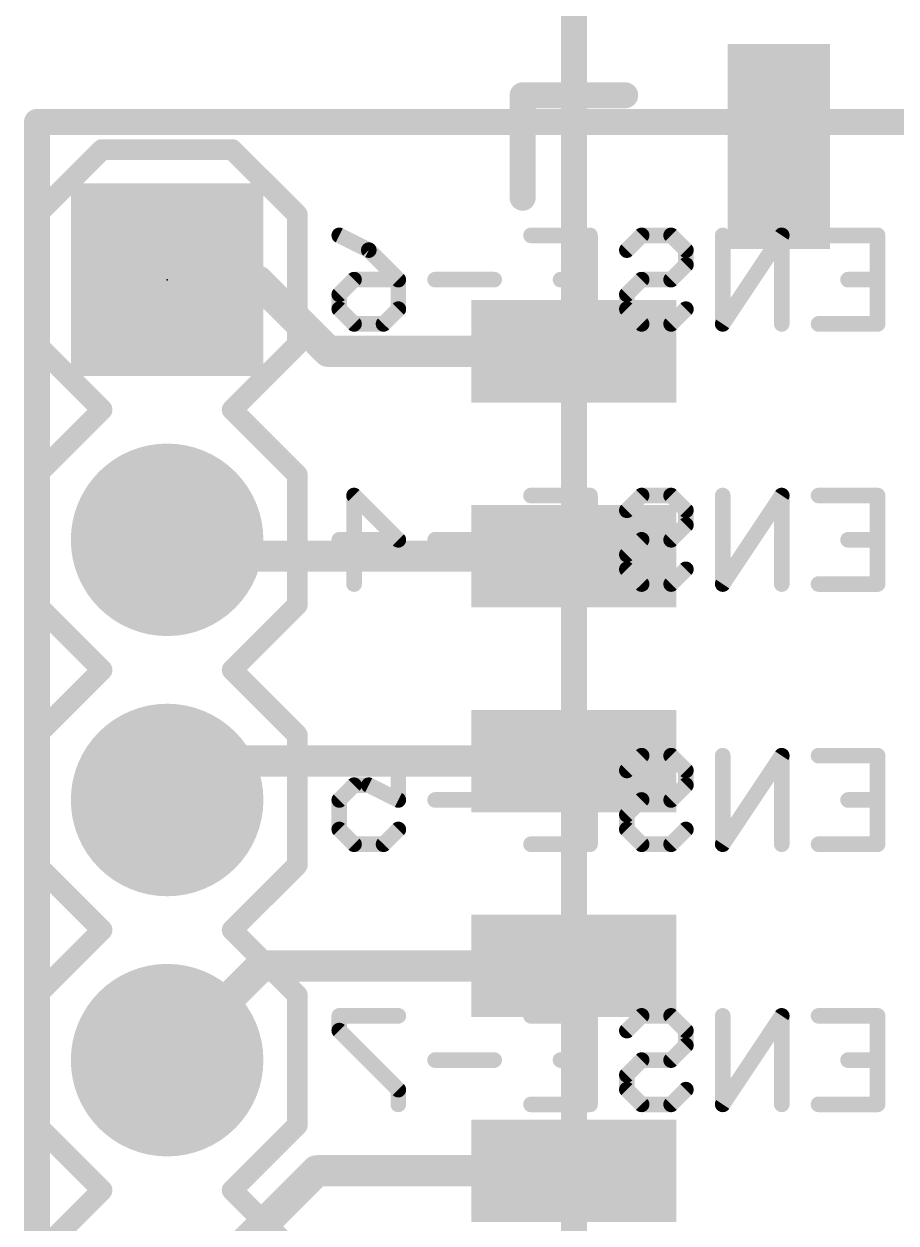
# Model space of a CAD drawing. Extents: x -0.1 to 30.6, y -0.1 to 52.6.
# Drawn here: x -0.13 to 8.38, y 32.97 to 44.68 of the extents above; entities that cross this region are included whole.
import ezdxf

# ---------------------------------------------------------------- set-up
doc = ezdxf.new("R2010")
doc.units = 0
for name, color, linetype in [('1', 12, 'CONTINUOUS'), ('16', 132, 'CONTINUOUS'), ('17', 110, 'CONTINUOUS'), ('20', 53, 'CONTINUOUS'), ('21', 41, 'CONTINUOUS'), ('22', 40, 'CONTINUOUS'), ('23', 53, 'CONTINUOUS'), ('51', 53, 'CONTINUOUS')]:
    doc.layers.add(name, color=color, linetype=linetype)

# ---------------------------------------------------------------- blocks, each defined once
blk = doc.blocks.new('RECT')
blk.add_solid([(-0.5, -0.5), (0.5, -0.5), (-0.5, 0.5), (0.5, 0.5)])
blk = doc.blocks.new('SQUAREP')
blk.add_solid([(-0.5, -0.5), (0.5, -0.5), (-0.5, 0.5), (0.5, 0.5)])
blk = doc.blocks.new('ROUNDP')
at = {"const_width": 0.5}
blk.add_lwpolyline([(0, -0.25, 1), (0, 0.25, 1), (0, -0.25)], format="xyb", dxfattribs=at)

msp = doc.modelspace()

# ---------------------------------------------------------------- linework, layer by layer
at = {"layer": '1'}
for points, const_width in [([(30.48, 43.72), (0, 43.72)], 0.254), ([(0, 43.72), (0, 0)], 0.254), ([(1.27, 42.18), (1.286, 42.164)], 0.3048), ([(1.286, 42.164), (2.159, 42.164)], 0.3048), ([(2.159, 42.164), (2.843, 41.48)], 0.3048), ([(2.843, 41.48), (5.24, 41.48)], 0.3048), ([(1.27, 39.64), (1.43, 39.48)], 0.3048), ([(1.43, 39.48), (5.24, 39.48)], 0.3048), ([(1.27, 37.1), (1.65, 37.48)], 0.3048), ([(1.65, 37.48), (5.24, 37.48)], 0.3048), ([(1.27, 34.56), (2.19, 35.48)], 0.3048), ([(2.19, 35.48), (5.24, 35.48)], 0.3048), ([(1.27, 32.02), (2.73, 33.48)], 0.3048), ([(2.73, 33.48), (5.24, 33.48)], 0.3048)]:
    msp.add_lwpolyline(points, dxfattribs=dict(at, const_width=const_width))
for points, const_width in [([(0, 43.7835, 1), (0, 43.6565)], 0.127), ([(0.0635, 43.72, 1), (-0.0635, 43.72)], 0.127), ([(1.3239, 42.2339, 1), (1.2161, 42.1261)], 0.1524), ([(1.286, 42.2402, 1), (1.286, 42.0878)], 0.1524), ([(1.2321, 42.1101, 1), (1.3399, 42.2179)], 0.1524), ([(2.2129, 42.2179, 1), (2.1051, 42.1101)], 0.1524), ([(2.159, 42.0878, 1), (2.159, 42.2402)], 0.1524), ([(2.843, 41.5562, 1), (2.843, 41.4038)], 0.1524), ([(2.7891, 41.4261, 1), (2.8969, 41.5339)], 0.1524), ([(5.24, 41.4038, 1), (5.24, 41.5562)], 0.1524), ([(1.3239, 39.6939, 1), (1.2161, 39.5861)], 0.1524), ([(1.43, 39.5562, 1), (1.43, 39.4038)], 0.1524), ([(1.3761, 39.4261, 1), (1.4839, 39.5339)], 0.1524), ([(5.24, 39.4038, 1), (5.24, 39.5562)], 0.1524), ([(1.65, 37.5562, 1), (1.65, 37.4038)], 0.1524), ([(1.7039, 37.4261, 1), (1.5961, 37.5339)], 0.1524), ([(5.24, 37.4038, 1), (5.24, 37.5562)], 0.1524), ([(1.2161, 37.1539, 1), (1.3239, 37.0461)], 0.1524), ([(2.19, 35.5562, 1), (2.19, 35.4038)], 0.1524), ([(2.2439, 35.4261, 1), (2.1361, 35.5339)], 0.1524), ([(5.24, 35.4038, 1), (5.24, 35.5562)], 0.1524), ([(1.2161, 34.6139, 1), (1.3239, 34.5061)], 0.1524), ([(2.73, 33.5562, 1), (2.73, 33.4038)], 0.1524), ([(2.7839, 33.4261, 1), (2.6761, 33.5339)], 0.1524), ([(5.24, 33.4038, 1), (5.24, 33.5562)], 0.1524)]:
    msp.add_lwpolyline(points, format="xyb", dxfattribs=dict(at, const_width=const_width))
at = {"layer": '16', "const_width": 0.254}
for points in [[(30.48, 43.72), (0, 43.72)], [(0, 43.72), (0, 0)]]:
    msp.add_lwpolyline(points, dxfattribs=at)
at = {"layer": '16', "const_width": 0.127}
for points in [[(0, 43.7835, 1), (0, 43.6565)], [(0.0635, 43.72, 1), (-0.0635, 43.72)]]:
    msp.add_lwpolyline(points, format="xyb", dxfattribs=at)
at = {"layer": '20', "const_width": 0.2032}
for points in [[(30.48, 43.72), (0, 43.72)], [(0, 43.72), (0, 0)]]:
    msp.add_lwpolyline(points, dxfattribs=at)
at = {"layer": '20', "const_width": 0.1016}
for points in [[(0, 43.7708, 1), (0, 43.6692)], [(0.0508, 43.72, 1), (-0.0508, 43.72)]]:
    msp.add_lwpolyline(points, format="xyb", dxfattribs=at)
at = {"layer": '21'}
for points, const_width in [([(4.74, 42.98), (4.74, 43.98)], 0.254), ([(4.74, 43.98), (5.74, 43.98)], 0.254), ([(0.635, 43.45), (0, 42.815)], 0.2032), ([(1.905, 43.45), (0.635, 43.45)], 0.2032), ([(2.54, 42.815), (1.905, 43.45)], 0.2032), ([(0, 41.545), (0, 42.815)], 0.2032), ([(2.54, 42.815), (2.54, 41.545)], 0.2032), ([(0.635, 40.91), (0, 41.545)], 0.2032), ([(2.54, 41.545), (1.905, 40.91)], 0.2032), ([(0, 40.275), (0.635, 40.91)], 0.2032), ([(1.905, 40.91), (2.54, 40.275)], 0.2032), ([(0, 39.005), (0, 40.275)], 0.2032), ([(2.54, 40.275), (2.54, 39.005)], 0.2032), ([(0.635, 38.37), (0, 39.005)], 0.2032), ([(2.54, 39.005), (1.905, 38.37)], 0.2032), ([(0, 37.735), (0.635, 38.37)], 0.2032), ([(1.905, 38.37), (2.54, 37.735)], 0.2032), ([(0, 36.465), (0, 37.735)], 0.2032), ([(2.54, 37.735), (2.54, 36.465)], 0.2032), ([(0.635, 35.83), (0, 36.465)], 0.2032), ([(2.54, 36.465), (1.905, 35.83)], 0.2032), ([(0.635, 35.83), (0, 35.195)], 0.2032), ([(2.54, 35.195), (1.905, 35.83)], 0.2032), ([(0, 33.925), (0, 35.195)], 0.2032), ([(2.54, 35.195), (2.54, 33.925)], 0.2032), ([(0.635, 33.29), (0, 33.925)], 0.2032), ([(2.54, 33.925), (1.905, 33.29)], 0.2032), ([(0, 32.655), (0.635, 33.29)], 0.2032), ([(1.905, 33.29), (2.54, 32.655)], 0.2032)]:
    msp.add_lwpolyline(points, dxfattribs=dict(at, const_width=const_width))
for points, const_width in [([(4.8035, 43.98, 1), (4.6765, 43.98)], 0.127), ([(4.74, 44.0435, 1), (4.74, 43.9165)], 0.127), ([(5.74, 43.9165, 1), (5.74, 44.0435)], 0.127), ([(0.635, 43.5008, 1), (0.635, 43.3992)], 0.1016), ([(0.6709, 43.4141, 1), (0.5991, 43.4859)], 0.1016), ([(1.9409, 43.4859, 1), (1.8691, 43.4141)], 0.1016), ([(1.905, 43.3992, 1), (1.905, 43.5008)], 0.1016), ([(4.6765, 42.98, 1), (4.8035, 42.98)], 0.127), ([(0.0508, 42.815, 1), (-0.0508, 42.815)], 0.1016), ([(-0.0359, 42.8509, 1), (0.0359, 42.7791)], 0.1016), ([(2.5908, 42.815, 1), (2.4892, 42.815)], 0.1016), ([(2.5041, 42.7791, 1), (2.5759, 42.8509)], 0.1016), ([(0.0359, 41.5809, 1), (-0.0359, 41.5091)], 0.1016), ([(-0.0508, 41.545, 1), (0.0508, 41.545)], 0.1016), ([(2.4892, 41.545, 1), (2.5908, 41.545)], 0.1016), ([(2.5759, 41.5091, 1), (2.5041, 41.5809)], 0.1016), ([(0.6709, 40.8741, 1), (0.5991, 40.9459)], 0.1016), ([(0.5991, 40.8741, 1), (0.6709, 40.9459)], 0.1016), ([(1.9409, 40.9459, 1), (1.8691, 40.8741)], 0.1016), ([(1.8691, 40.9459, 1), (1.9409, 40.8741)], 0.1016), ([(0.0508, 40.275, 1), (-0.0508, 40.275)], 0.1016), ([(-0.0359, 40.3109, 1), (0.0359, 40.2391)], 0.1016), ([(2.5908, 40.275, 1), (2.4892, 40.275)], 0.1016), ([(2.5041, 40.2391, 1), (2.5759, 40.3109)], 0.1016), ([(0.0359, 39.0409, 1), (-0.0359, 38.9691)], 0.1016), ([(2.5759, 38.9691, 1), (2.5041, 39.0409)], 0.1016), ([(-0.0508, 39.005, 1), (0.0508, 39.005)], 0.1016), ([(2.4892, 39.005, 1), (2.5908, 39.005)], 0.1016), ([(0.6709, 38.3341, 1), (0.5991, 38.4059)], 0.1016), ([(0.5991, 38.3341, 1), (0.6709, 38.4059)], 0.1016), ([(1.9409, 38.4059, 1), (1.8691, 38.3341)], 0.1016), ([(1.8691, 38.4059, 1), (1.9409, 38.3341)], 0.1016), ([(0.0508, 37.735, 1), (-0.0508, 37.735)], 0.1016), ([(-0.0359, 37.7709, 1), (0.0359, 37.6991)], 0.1016), ([(2.5908, 37.735, 1), (2.4892, 37.735)], 0.1016), ([(2.5041, 37.6991, 1), (2.5759, 37.7709)], 0.1016), ([(0.0359, 36.5009, 1), (-0.0359, 36.4291)], 0.1016), ([(2.5759, 36.4291, 1), (2.5041, 36.5009)], 0.1016), ([(-0.0508, 36.465, 1), (0.0508, 36.465)], 0.1016), ([(2.4892, 36.465, 1), (2.5908, 36.465)], 0.1016), ([(0.6709, 35.7941, 1), (0.5991, 35.8659)], 0.1016), ([(0.5991, 35.7941, 1), (0.6709, 35.8659)], 0.1016), ([(1.9409, 35.8659, 1), (1.8691, 35.7941)], 0.1016), ([(1.8691, 35.8659, 1), (1.9409, 35.7941)], 0.1016), ([(0.0508, 35.195, 1), (-0.0508, 35.195)], 0.1016), ([(-0.0359, 35.2309, 1), (0.0359, 35.1591)], 0.1016), ([(2.5908, 35.195, 1), (2.4892, 35.195)], 0.1016), ([(2.5041, 35.1591, 1), (2.5759, 35.2309)], 0.1016), ([(0.0359, 33.9609, 1), (-0.0359, 33.8891)], 0.1016), ([(-0.0508, 33.925, 1), (0.0508, 33.925)], 0.1016), ([(2.4892, 33.925, 1), (2.5908, 33.925)], 0.1016), ([(2.5759, 33.8891, 1), (2.5041, 33.9609)], 0.1016), ([(0.6709, 33.2541, 1), (0.5991, 33.3259)], 0.1016), ([(0.5991, 33.2541, 1), (0.6709, 33.3259)], 0.1016), ([(1.9409, 33.3259, 1), (1.8691, 33.2541)], 0.1016), ([(1.8691, 33.3259, 1), (1.9409, 33.2541)], 0.1016)]:
    msp.add_lwpolyline(points, format="xyb", dxfattribs=dict(at, const_width=const_width))
at = {"layer": '22', "const_width": 0.1524}
for points in [[(2.9501, 42.6125), (3.2382, 42.4685)], [(4.8211, 42.6125), (5.3974, 42.6125)], [(5.3974, 42.6125), (5.3974, 41.7482)], [(5.7567, 42.4685), (5.9007, 42.6125)], [(5.9007, 42.6125), (6.1888, 42.6125)], [(6.1888, 42.6125), (6.3329, 42.4685)], [(7.2684, 42.6125), (6.6922, 41.7482)], [(6.6922, 41.7482), (6.6922, 42.6125)], [(7.2684, 41.7482), (7.2684, 42.6125)], [(7.6277, 42.6125), (8.2039, 42.6125)], [(8.2039, 42.6125), (8.2039, 41.7482)], [(3.2382, 42.4685), (3.5263, 42.1804)], [(6.3329, 42.4685), (6.3329, 42.3244)], [(6.3329, 42.3244), (6.1888, 42.1804)], [(2.9501, 42.0363), (3.0942, 42.1804)], [(3.0942, 42.1804), (3.5263, 42.1804)], [(3.5263, 42.1804), (3.5263, 41.8923)], [(4.4618, 42.1804), (3.8856, 42.1804)], [(5.3974, 42.1804), (5.1092, 42.1804)], [(5.9007, 42.1804), (5.7567, 42.0363)], [(6.1888, 42.1804), (5.9007, 42.1804)], [(8.2039, 42.1804), (7.9158, 42.1804)], [(2.9501, 41.8923), (2.9501, 42.0363)], [(5.7567, 42.0363), (5.7567, 41.8923)], [(3.0942, 41.7482), (2.9501, 41.8923)], [(3.5263, 41.8923), (3.3823, 41.7482)], [(5.7567, 41.8923), (5.9007, 41.7482)], [(6.1888, 41.7482), (6.3329, 41.8923)], [(3.3823, 41.7482), (3.0942, 41.7482)], [(5.3974, 41.7482), (4.8211, 41.7482)], [(5.9007, 41.7482), (6.1888, 41.7482)], [(8.2039, 41.7482), (7.6277, 41.7482)], [(3.0942, 39.2082), (3.0942, 40.0725)], [(3.0942, 40.0725), (3.5263, 39.6404)], [(4.8211, 40.0725), (5.3974, 40.0725)], [(5.3974, 40.0725), (5.3974, 39.2082)], [(5.7567, 39.9285), (5.9007, 40.0725)], [(5.9007, 40.0725), (6.1888, 40.0725)], [(6.1888, 40.0725), (6.3329, 39.9285)], [(7.2684, 40.0725), (6.6922, 39.2082)], [(6.6922, 39.2082), (6.6922, 40.0725)], [(7.2684, 39.2082), (7.2684, 40.0725)], [(7.6277, 40.0725), (8.2039, 40.0725)], [(8.2039, 40.0725), (8.2039, 39.2082)], [(6.3329, 39.9285), (6.3329, 39.7844)], [(6.3329, 39.7844), (6.1888, 39.6404)], [(3.5263, 39.6404), (2.9501, 39.6404)], [(4.4618, 39.6404), (3.8856, 39.6404)], [(5.3974, 39.6404), (5.1092, 39.6404)], [(5.9007, 39.6404), (5.7567, 39.4963)], [(6.1888, 39.6404), (5.9007, 39.6404)], [(8.2039, 39.6404), (7.9158, 39.6404)], [(5.7567, 39.4963), (5.7567, 39.3523)], [(5.7567, 39.3523), (5.9007, 39.2082)], [(6.1888, 39.2082), (6.3329, 39.3523)], [(5.3974, 39.2082), (4.8211, 39.2082)], [(5.9007, 39.2082), (6.1888, 39.2082)], [(8.2039, 39.2082), (7.6277, 39.2082)], [(2.9501, 37.5325), (3.5263, 37.5325)], [(3.5263, 37.5325), (3.5263, 37.1004)], [(4.8211, 37.5325), (5.3974, 37.5325)], [(5.3974, 37.5325), (5.3974, 36.6682)], [(5.7567, 37.3885), (5.9007, 37.5325)], [(5.9007, 37.5325), (6.1888, 37.5325)], [(6.1888, 37.5325), (6.3329, 37.3885)], [(7.2684, 37.5325), (6.6922, 36.6682)], [(6.6922, 36.6682), (6.6922, 37.5325)], [(7.2684, 36.6682), (7.2684, 37.5325)], [(7.6277, 37.5325), (8.2039, 37.5325)], [(8.2039, 37.5325), (8.2039, 36.6682)], [(6.3329, 37.3885), (6.3329, 37.2444)], [(3.0942, 37.2444), (2.9501, 37.1004)], [(3.2382, 37.2444), (3.0942, 37.2444)], [(3.5263, 37.1004), (3.2382, 37.2444)], [(6.3329, 37.2444), (6.1888, 37.1004)], [(2.9501, 37.1004), (2.9501, 36.8123)], [(4.4618, 37.1004), (3.8856, 37.1004)], [(5.3974, 37.1004), (5.1092, 37.1004)], [(5.9007, 37.1004), (5.7567, 36.9563)], [(6.1888, 37.1004), (5.9007, 37.1004)], [(8.2039, 37.1004), (7.9158, 37.1004)], [(5.7567, 36.9563), (5.7567, 36.8123)], [(2.9501, 36.8123), (3.0942, 36.6682)], [(3.3823, 36.6682), (3.5263, 36.8123)], [(5.7567, 36.8123), (5.9007, 36.6682)], [(6.1888, 36.6682), (6.3329, 36.8123)], [(3.0942, 36.6682), (3.3823, 36.6682)], [(5.3974, 36.6682), (4.8211, 36.6682)], [(5.9007, 36.6682), (6.1888, 36.6682)], [(8.2039, 36.6682), (7.6277, 36.6682)], [(3.5263, 34.9925), (2.9501, 34.9925)], [(2.9501, 34.9925), (2.9501, 34.8485)], [(4.8211, 34.9925), (5.3974, 34.9925)], [(5.3974, 34.9925), (5.3974, 34.1282)], [(5.7567, 34.8485), (5.9007, 34.9925)], [(5.9007, 34.9925), (6.1888, 34.9925)], [(6.1888, 34.9925), (6.3329, 34.8485)], [(7.2684, 34.9925), (6.6922, 34.1282)], [(6.6922, 34.1282), (6.6922, 34.9925)], [(7.2684, 34.1282), (7.2684, 34.9925)], [(7.6277, 34.9925), (8.2039, 34.9925)], [(8.2039, 34.9925), (8.2039, 34.1282)], [(2.9501, 34.8485), (3.5263, 34.2723)], [(6.3329, 34.8485), (6.3329, 34.7044)], [(6.3329, 34.7044), (6.1888, 34.5604)], [(4.4618, 34.5604), (3.8856, 34.5604)], [(5.3974, 34.5604), (5.1092, 34.5604)], [(5.9007, 34.5604), (5.7567, 34.4163)], [(6.1888, 34.5604), (5.9007, 34.5604)], [(8.2039, 34.5604), (7.9158, 34.5604)], [(5.7567, 34.4163), (5.7567, 34.2723)], [(3.5263, 34.2723), (3.5263, 34.1282)], [(5.7567, 34.2723), (5.9007, 34.1282)], [(6.1888, 34.1282), (6.3329, 34.2723)], [(5.3974, 34.1282), (4.8211, 34.1282)], [(5.9007, 34.1282), (6.1888, 34.1282)], [(8.2039, 34.1282), (7.6277, 34.1282)]]:
    msp.add_lwpolyline(points, dxfattribs=at)
at = {"layer": '22', "const_width": 0.0762}
for points in [[(2.9671, 42.6466, 1), (2.9331, 42.5785)], [(4.8211, 42.6506, 1), (4.8211, 42.5744)], [(5.4355, 42.6125, 1), (5.3593, 42.6125)], [(5.3974, 42.5744, 1), (5.3974, 42.6506)], [(5.9007, 42.6506, 1), (5.9007, 42.5744)], [(5.9277, 42.5856, 1), (5.8738, 42.6395)], [(6.2158, 42.6395, 1), (6.1619, 42.5856)], [(6.1888, 42.5744, 1), (6.1888, 42.6506)], [(6.7303, 42.6125, 1), (6.6541, 42.6125)], [(7.3065, 42.6125, 1), (7.2303, 42.6125)], [(7.3001, 42.5914, 1), (7.2367, 42.6337)], [(7.6277, 42.6506, 1), (7.6277, 42.5744)], [(8.242, 42.6125, 1), (8.1658, 42.6125)], [(8.2039, 42.5744, 1), (8.2039, 42.6506)], [(3.2652, 42.4954, 1), (3.2113, 42.4415)], [(3.2212, 42.4344, 1), (3.2552, 42.5026)], [(5.7297, 42.4954, 1), (5.7836, 42.4415)], [(6.371, 42.4685, 1), (6.2948, 42.4685)], [(6.3059, 42.4415, 1), (6.3598, 42.4954)], [(6.3598, 42.2975, 1), (6.3059, 42.3514)], [(6.2948, 42.3244, 1), (6.371, 42.3244)], [(3.0942, 42.2185, 1), (3.0942, 42.1423)], [(3.1211, 42.1534, 1), (3.0672, 42.2073)], [(3.5644, 42.1804, 1), (3.4882, 42.1804)], [(3.4994, 42.1534, 1), (3.5533, 42.2073)], [(3.5263, 42.1423, 1), (3.5263, 42.2185)], [(3.8856, 42.2185, 1), (3.8856, 42.1423)], [(4.4618, 42.1423, 1), (4.4618, 42.2185)], [(5.1092, 42.2185, 1), (5.1092, 42.1423)], [(5.3974, 42.1423, 1), (5.3974, 42.2185)], [(5.9007, 42.2185, 1), (5.9007, 42.1423)], [(5.9277, 42.1534, 1), (5.8738, 42.2073)], [(6.1619, 42.2073, 1), (6.2158, 42.1534)], [(6.1888, 42.1423, 1), (6.1888, 42.2185)], [(7.9158, 42.2185, 1), (7.9158, 42.1423)], [(8.2039, 42.1423, 1), (8.2039, 42.2185)], [(2.9882, 42.0363, 1), (2.912, 42.0363)], [(2.9232, 42.0633, 1), (2.977, 42.0094)], [(5.7297, 42.0633, 1), (5.7836, 42.0094)], [(5.7948, 42.0363, 1), (5.7186, 42.0363)], [(2.977, 41.9192, 1), (2.9232, 41.8653)], [(2.912, 41.8923, 1), (2.9882, 41.8923)], [(3.4882, 41.8923, 1), (3.5644, 41.8923)], [(3.5533, 41.8653, 1), (3.4994, 41.9192)], [(5.7836, 41.9192, 1), (5.7297, 41.8653)], [(5.7186, 41.8923, 1), (5.7948, 41.8923)], [(6.3598, 41.8653, 1), (6.3059, 41.9192)], [(3.0942, 41.7863, 1), (3.0942, 41.7101)], [(3.0672, 41.7213, 1), (3.1211, 41.7751)], [(3.3553, 41.7751, 1), (3.4092, 41.7213)], [(3.3823, 41.7101, 1), (3.3823, 41.7863)], [(4.8211, 41.7863, 1), (4.8211, 41.7101)], [(5.3974, 41.7101, 1), (5.3974, 41.7863)], [(5.9007, 41.7863, 1), (5.9007, 41.7101)], [(5.8738, 41.7213, 1), (5.9277, 41.7751)], [(6.1619, 41.7751, 1), (6.2158, 41.7213)], [(6.1888, 41.7101, 1), (6.1888, 41.7863)], [(6.6605, 41.7693, 1), (6.7239, 41.7271)], [(7.6277, 41.7863, 1), (7.6277, 41.7101)], [(8.2039, 41.7101, 1), (8.2039, 41.7863)], [(5.3593, 41.7482, 1), (5.4355, 41.7482)], [(6.6541, 41.7482, 1), (6.7303, 41.7482)], [(7.2303, 41.7482, 1), (7.3065, 41.7482)], [(8.1658, 41.7482, 1), (8.242, 41.7482)], [(3.1211, 40.0995, 1), (3.0672, 40.0456)], [(3.1323, 40.0725, 1), (3.0561, 40.0725)], [(4.8211, 40.1106, 1), (4.8211, 40.0344)], [(5.4355, 40.0725, 1), (5.3593, 40.0725)], [(5.3974, 40.0344, 1), (5.3974, 40.1106)], [(5.9007, 40.1106, 1), (5.9007, 40.0344)], [(5.9277, 40.0456, 1), (5.8738, 40.0995)], [(6.2158, 40.0995, 1), (6.1619, 40.0456)], [(6.1888, 40.0344, 1), (6.1888, 40.1106)], [(6.7303, 40.0725, 1), (6.6541, 40.0725)], [(7.3065, 40.0725, 1), (7.2303, 40.0725)], [(7.3001, 40.0514, 1), (7.2367, 40.0937)], [(7.6277, 40.1106, 1), (7.6277, 40.0344)], [(8.242, 40.0725, 1), (8.1658, 40.0725)], [(8.2039, 40.0344, 1), (8.2039, 40.1106)], [(5.7297, 39.9554, 1), (5.7836, 39.9015)], [(6.371, 39.9285, 1), (6.2948, 39.9285)], [(6.3059, 39.9015, 1), (6.3598, 39.9554)], [(6.2948, 39.7844, 1), (6.371, 39.7844)], [(6.3598, 39.7575, 1), (6.3059, 39.8114)], [(2.9501, 39.6785, 1), (2.9501, 39.6023)], [(3.4994, 39.6134, 1), (3.5533, 39.6673)], [(3.5263, 39.6023, 1), (3.5263, 39.6785)], [(3.8856, 39.6785, 1), (3.8856, 39.6023)], [(4.4618, 39.6023, 1), (4.4618, 39.6785)], [(5.1092, 39.6785, 1), (5.1092, 39.6023)], [(5.3974, 39.6023, 1), (5.3974, 39.6785)], [(5.9007, 39.6785, 1), (5.9007, 39.6023)], [(5.9277, 39.6134, 1), (5.8738, 39.6673)], [(6.1619, 39.6673, 1), (6.2158, 39.6134)], [(6.1888, 39.6023, 1), (6.1888, 39.6785)], [(7.9158, 39.6785, 1), (7.9158, 39.6023)], [(8.2039, 39.6023, 1), (8.2039, 39.6785)], [(5.7948, 39.4963, 1), (5.7186, 39.4963)], [(5.7297, 39.5233, 1), (5.7836, 39.4694)], [(5.7836, 39.3792, 1), (5.7297, 39.3253)], [(5.7186, 39.3523, 1), (5.7948, 39.3523)], [(6.3598, 39.3253, 1), (6.3059, 39.3792)], [(3.0561, 39.2082, 1), (3.1323, 39.2082)], [(4.8211, 39.2463, 1), (4.8211, 39.1701)], [(5.3593, 39.2082, 1), (5.4355, 39.2082)], [(5.3974, 39.1701, 1), (5.3974, 39.2463)], [(5.9007, 39.2463, 1), (5.9007, 39.1701)], [(5.8738, 39.1813, 1), (5.9277, 39.2351)], [(6.1619, 39.2351, 1), (6.2158, 39.1813)], [(6.1888, 39.1701, 1), (6.1888, 39.2463)], [(6.6605, 39.2293, 1), (6.7239, 39.1871)], [(6.6541, 39.2082, 1), (6.7303, 39.2082)], [(7.2303, 39.2082, 1), (7.3065, 39.2082)], [(7.6277, 39.2463, 1), (7.6277, 39.1701)], [(8.1658, 39.2082, 1), (8.242, 39.2082)], [(8.2039, 39.1701, 1), (8.2039, 39.2463)], [(2.9501, 37.5706, 1), (2.9501, 37.4944)], [(3.5644, 37.5325, 1), (3.4882, 37.5325)], [(3.5263, 37.4944, 1), (3.5263, 37.5706)], [(4.8211, 37.5706, 1), (4.8211, 37.4944)], [(5.4355, 37.5325, 1), (5.3593, 37.5325)], [(5.3974, 37.4944, 1), (5.3974, 37.5706)], [(5.9007, 37.5706, 1), (5.9007, 37.4944)], [(5.9277, 37.5056, 1), (5.8738, 37.5595)], [(6.2158, 37.5595, 1), (6.1619, 37.5056)], [(6.1888, 37.4944, 1), (6.1888, 37.5706)], [(6.7303, 37.5325, 1), (6.6541, 37.5325)], [(7.3065, 37.5325, 1), (7.2303, 37.5325)], [(7.3001, 37.5114, 1), (7.2367, 37.5537)], [(7.6277, 37.5706, 1), (7.6277, 37.4944)], [(8.242, 37.5325, 1), (8.1658, 37.5325)], [(8.2039, 37.4944, 1), (8.2039, 37.5706)], [(6.371, 37.3885, 1), (6.2948, 37.3885)], [(5.7297, 37.4154, 1), (5.7836, 37.3615)], [(6.3059, 37.3615, 1), (6.3598, 37.4154)], [(3.0942, 37.2825, 1), (3.0942, 37.2063)], [(3.1211, 37.2175, 1), (3.0672, 37.2714)], [(3.2552, 37.2785, 1), (3.2212, 37.2103)], [(3.2382, 37.2063, 1), (3.2382, 37.2825)], [(6.2948, 37.2444, 1), (6.371, 37.2444)], [(6.3598, 37.2175, 1), (6.3059, 37.2714)], [(2.9882, 37.1004, 1), (2.912, 37.1004)], [(2.9232, 37.1273, 1), (2.977, 37.0734)], [(3.4882, 37.1004, 1), (3.5644, 37.1004)], [(3.5093, 37.0663, 1), (3.5434, 37.1344)], [(3.8856, 37.1385, 1), (3.8856, 37.0623)], [(4.4618, 37.0623, 1), (4.4618, 37.1385)], [(5.1092, 37.1385, 1), (5.1092, 37.0623)], [(5.3974, 37.0623, 1), (5.3974, 37.1385)], [(5.9007, 37.1385, 1), (5.9007, 37.0623)], [(5.9277, 37.0734, 1), (5.8738, 37.1273)], [(6.1619, 37.1273, 1), (6.2158, 37.0734)], [(6.1888, 37.0623, 1), (6.1888, 37.1385)], [(7.9158, 37.1385, 1), (7.9158, 37.0623)], [(8.2039, 37.0623, 1), (8.2039, 37.1385)], [(5.7297, 36.9833, 1), (5.7836, 36.9294)], [(5.7948, 36.9563, 1), (5.7186, 36.9563)], [(2.977, 36.8392, 1), (2.9232, 36.7853)], [(3.5533, 36.7853, 1), (3.4994, 36.8392)], [(5.7836, 36.8392, 1), (5.7297, 36.7853)], [(6.3598, 36.7853, 1), (6.3059, 36.8392)], [(2.912, 36.8123, 1), (2.9882, 36.8123)], [(5.7186, 36.8123, 1), (5.7948, 36.8123)], [(3.0942, 36.7063, 1), (3.0942, 36.6301)], [(3.0672, 36.6413, 1), (3.1211, 36.6951)], [(3.3553, 36.6951, 1), (3.4092, 36.6413)], [(3.3823, 36.6301, 1), (3.3823, 36.7063)], [(4.8211, 36.7063, 1), (4.8211, 36.6301)], [(5.3593, 36.6682, 1), (5.4355, 36.6682)], [(5.3974, 36.6301, 1), (5.3974, 36.7063)], [(5.9007, 36.7063, 1), (5.9007, 36.6301)], [(5.8738, 36.6413, 1), (5.9277, 36.6951)], [(6.1619, 36.6951, 1), (6.2158, 36.6413)], [(6.1888, 36.6301, 1), (6.1888, 36.7063)], [(6.6605, 36.6893, 1), (6.7239, 36.6471)], [(6.6541, 36.6682, 1), (6.7303, 36.6682)], [(7.2303, 36.6682, 1), (7.3065, 36.6682)], [(7.6277, 36.7063, 1), (7.6277, 36.6301)], [(8.1658, 36.6682, 1), (8.242, 36.6682)], [(8.2039, 36.6301, 1), (8.2039, 36.7063)], [(2.9501, 35.0306, 1), (2.9501, 34.9544)], [(2.9882, 34.9925, 1), (2.912, 34.9925)], [(3.5263, 34.9544, 1), (3.5263, 35.0306)], [(4.8211, 35.0306, 1), (4.8211, 34.9544)], [(5.4355, 34.9925, 1), (5.3593, 34.9925)], [(5.3974, 34.9544, 1), (5.3974, 35.0306)], [(5.9007, 35.0306, 1), (5.9007, 34.9544)], [(5.9277, 34.9656, 1), (5.8738, 35.0195)], [(6.2158, 35.0195, 1), (6.1619, 34.9656)], [(6.1888, 34.9544, 1), (6.1888, 35.0306)], [(6.7303, 34.9925, 1), (6.6541, 34.9925)], [(7.3065, 34.9925, 1), (7.2303, 34.9925)], [(7.3001, 34.9714, 1), (7.2367, 35.0137)], [(7.6277, 35.0306, 1), (7.6277, 34.9544)], [(8.242, 34.9925, 1), (8.1658, 34.9925)], [(8.2039, 34.9544, 1), (8.2039, 35.0306)], [(2.977, 34.8754, 1), (2.9232, 34.8215)], [(2.912, 34.8485, 1), (2.9882, 34.8485)], [(5.7297, 34.8754, 1), (5.7836, 34.8215)], [(6.371, 34.8485, 1), (6.2948, 34.8485)], [(6.3059, 34.8215, 1), (6.3598, 34.8754)], [(6.3598, 34.6775, 1), (6.3059, 34.7314)], [(6.2948, 34.7044, 1), (6.371, 34.7044)], [(3.8856, 34.5985, 1), (3.8856, 34.5223)], [(4.4618, 34.5223, 1), (4.4618, 34.5985)], [(5.1092, 34.5985, 1), (5.1092, 34.5223)], [(5.3974, 34.5223, 1), (5.3974, 34.5985)], [(5.9007, 34.5985, 1), (5.9007, 34.5223)], [(5.9277, 34.5334, 1), (5.8738, 34.5873)], [(6.1619, 34.5873, 1), (6.2158, 34.5334)], [(6.1888, 34.5223, 1), (6.1888, 34.5985)], [(7.9158, 34.5985, 1), (7.9158, 34.5223)], [(8.2039, 34.5223, 1), (8.2039, 34.5985)], [(5.7297, 34.4433, 1), (5.7836, 34.3894)], [(5.7948, 34.4163, 1), (5.7186, 34.4163)], [(3.5644, 34.2723, 1), (3.4882, 34.2723)], [(3.4994, 34.2453, 1), (3.5533, 34.2992)], [(5.7836, 34.2992, 1), (5.7297, 34.2453)], [(5.7186, 34.2723, 1), (5.7948, 34.2723)], [(6.3598, 34.2453, 1), (6.3059, 34.2992)], [(4.8211, 34.1663, 1), (4.8211, 34.0901)], [(5.3974, 34.0901, 1), (5.3974, 34.1663)], [(5.9007, 34.1663, 1), (5.9007, 34.0901)], [(5.8738, 34.1013, 1), (5.9277, 34.1551)], [(6.1619, 34.1551, 1), (6.2158, 34.1013)], [(6.1888, 34.0901, 1), (6.1888, 34.1663)], [(6.6605, 34.1493, 1), (6.7239, 34.1071)], [(7.6277, 34.1663, 1), (7.6277, 34.0901)], [(8.2039, 34.0901, 1), (8.2039, 34.1663)], [(3.4882, 34.1282, 1), (3.5644, 34.1282)], [(5.3593, 34.1282, 1), (5.4355, 34.1282)], [(6.6541, 34.1282, 1), (6.7303, 34.1282)], [(7.2303, 34.1282, 1), (7.3065, 34.1282)], [(8.1658, 34.1282, 1), (8.242, 34.1282)]]:
    msp.add_lwpolyline(points, format="xyb", dxfattribs=at)
at = {"layer": '23'}
msp.add_point((1.27, 42.18), dxfattribs=at)
at = {"layer": '51', "const_width": 0.254}
msp.add_lwpolyline([(5.24, 52.48), (5.24, 15.48)], dxfattribs=at)

# ---------------------------------------------------------------- block references
at = {"layer": '1', "yscale": 2}
msp.add_blockref('RECT', (7.24, 43.48), dxfattribs=at)
at = {"layer": '1', "yscale": 2, "rotation": 90}
for p in [(5.24, 41.48), (5.24, 39.48), (5.24, 37.48), (5.24, 35.48), (5.24, 33.48)]:
    msp.add_blockref('RECT', p, dxfattribs=at)
at = {"layer": '17', "xscale": 1.8796, "yscale": 1.8796}
for name, p in [('SQUAREP', (1.27, 42.18)), ('SQUAREP', (1.27, 42.18)), ('ROUNDP', (1.27, 39.64)), ('ROUNDP', (1.27, 39.64)), ('ROUNDP', (1.27, 37.1)), ('ROUNDP', (1.27, 37.1)), ('ROUNDP', (1.27, 34.56)), ('ROUNDP', (1.27, 34.56))]:
    msp.add_blockref(name, p, dxfattribs=at)
at = {"layer": '51', "xscale": 0.508, "yscale": 0.508, "rotation": 270}
for p in [(1.27, 42.18), (1.27, 39.64), (1.27, 37.1), (1.27, 34.56)]:
    msp.add_blockref('RECT', p, dxfattribs=at)

doc.saveas('drawing.dxf')
